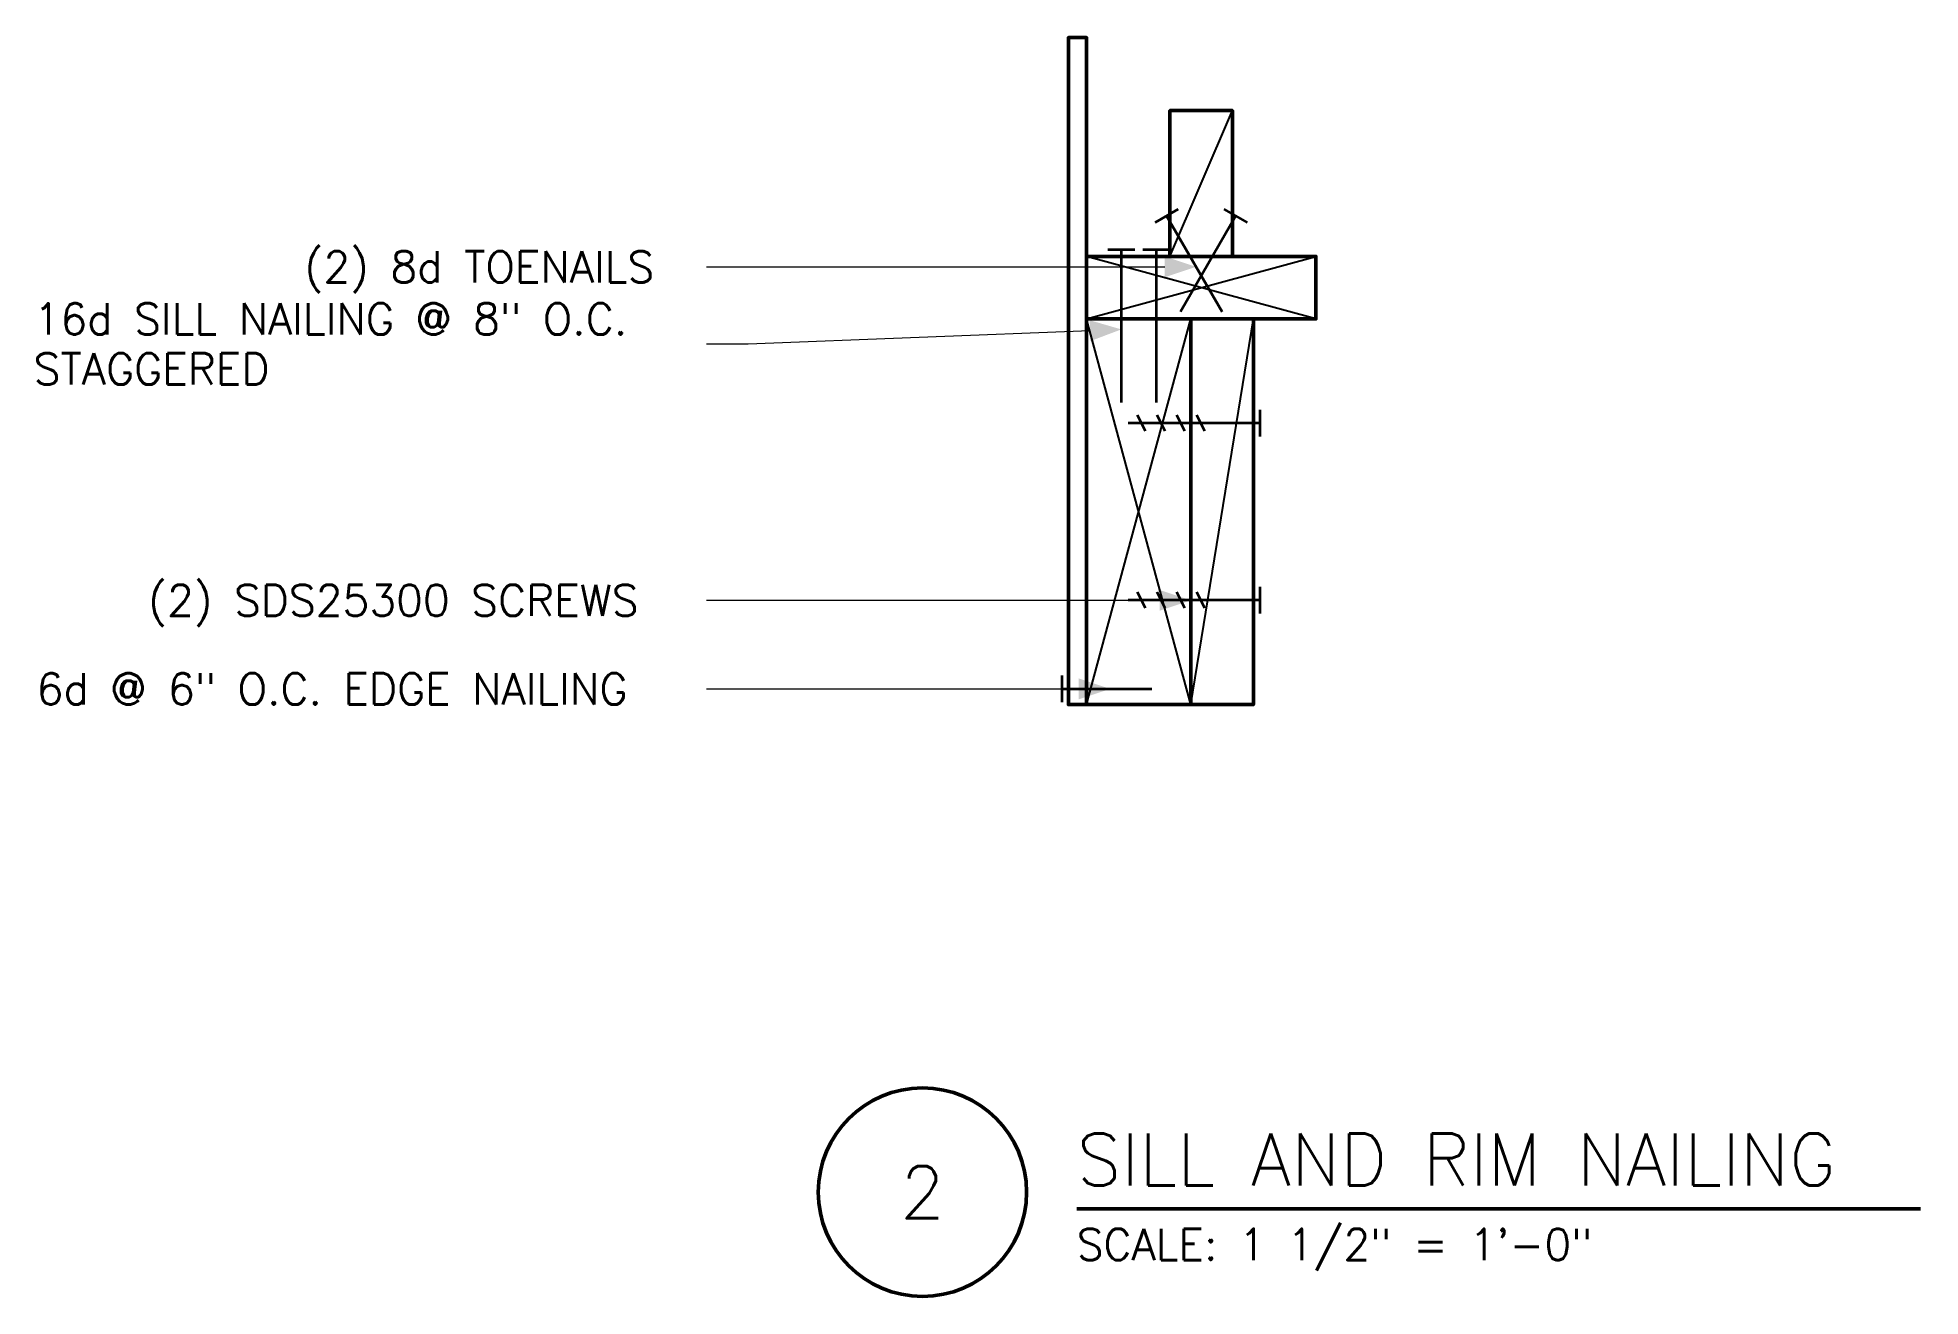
# Model space of a CAD drawing. Header units: inches. Extents: x -25.2 to 20, y -23.4 to 6.8.
import ezdxf
from ezdxf.enums import TextEntityAlignment as Align

# ---------------------------------------------------------------- set-up
doc = ezdxf.new("R2010")
doc.units = ezdxf.units.IN
doc.header["$MEASUREMENT"] = 0
for name, color, linetype, lineweight in [('S-ANNO-NOTE', 7, 'CONTINUOUS', 18), ('S-ANNO-TTLB', 7, 'CONTINUOUS', 50), ('S-DETL-BYND', 7, 'CONTINUOUS', 25), ('S-DETL-CUT', 7, 'CONTINUOUS', 50), ('S-DETL-STL', 7, 'CONTINUOUS', 35)]:
    doc.layers.add(name, color=color, linetype=linetype, lineweight=lineweight)
doc.styles.add('KERF', font='romans.shx')

msp = doc.modelspace()

# ---------------------------------------------------------------- hatches: boundary and pattern name
at = {"layer": 'S-ANNO-NOTE', "lineweight": 50}
for points in [[(2.625, 1.250802), (1.875, 1.500802), (1.875, 1.000802)], [(0.833333, -0.25), (0.074158, -0.029428), (0.093649, -0.529047)], [(2.5, -6.75), (1.75, -6.5), (1.75, -7)], [(0.5625, -8.875), (-0.1875, -8.625), (-0.1875, -9.125)]]:
    msp.add_hatch(color=256, dxfattribs=at).paths.add_polyline_path(points)

# ---------------------------------------------------------------- linework, layer by layer
at = {"layer": 'S-ANNO-NOTE', "lineweight": 18}
for points in [[(-9.1175, 1.250802), (-8.1175, 1.250802), (1.875, 1.250802)], [(-9.1175, -0.599198), (-8.1175, -0.599198), (0.083903, -0.279237)], [(-9.1175, -6.75), (-8.1175, -6.75), (1.75, -6.75)], [(-9.1175, -8.875), (-8.1175, -8.875), (-0.1875, -8.875)]]:
    msp.add_lwpolyline(points, dxfattribs=at)
at = {"layer": 'S-ANNO-TTLB', "lineweight": 50}
msp.add_lwpolyline([(-6.4375, -20.95, 1), (-1.4375, -20.95, 1)], format="xyb", close=True, dxfattribs=at)
msp.add_lwpolyline([(-0.2375, -21.35), (20.000595, -21.35)], dxfattribs=at)
at = {"layer": 'S-DETL-BYND', "lineweight": 25}
for points in [[(2, 1.5), (3.5, 5)], [(0, 0), (5.5, 1.5)], [(5.5, 0), (0, 1.5)], [(0, -9.25), (2.5, 0)], [(2.5, -9.25), (0, 0)], [(2.5, -9.25), (4, 0)]]:
    msp.add_lwpolyline(points, dxfattribs=at)
at = {"layer": 'S-DETL-CUT', "lineweight": 50}
for points in [[(0, 1.5), (0, 6.75), (-0.4375, 6.75), (-0.4375, -9.25), (0, -9.25)], [(3.5, 1.5), (3.5, 5), (2, 5), (2, 1.5)], [(4, 0), (5.5, 0), (5.5, 1.5), (0, 1.5), (0, 0)], [(2.5, -9.25), (4, -9.25), (4, 0), (2.5, 0)]]:
    msp.add_lwpolyline(points, dxfattribs=at)
msp.add_lwpolyline([(0, -9.25), (2.5, -9.25), (2.5, 0), (0, 0)], close=True, dxfattribs=at)
at = {"layer": 'S-DETL-STL', "lineweight": 35}
for points in [[(2.197128, 2.631897), (1.642872, 2.311897)], [(1.92, 2.471897), (3.25, 0.16827)], [(3.58, 2.471897), (2.25, 0.16827)], [(3.857128, 2.311897), (3.302872, 2.631897)], [(1.153333, 1.66), (0.513333, 1.66)], [(0.833333, 1.66), (0.833333, -2)], [(1.986667, 1.66), (1.346667, 1.66)], [(1.666667, 1.66), (1.666667, -2)], [(4.16, -2.82), (4.16, -2.18)], [(4.16, -2.5), (1, -2.5)], [(1.412, -2.692), (1.22, -2.308)], [(1.886, -2.692), (1.694, -2.308)], [(2.36, -2.692), (2.168, -2.308)], [(2.834, -2.692), (2.642, -2.308)], [(4.16, -6.75), (1, -6.75)], [(1.412, -6.942), (1.22, -6.558)], [(1.886, -6.942), (1.694, -6.558)], [(2.36, -6.942), (2.168, -6.558)], [(2.834, -6.942), (2.642, -6.558)], [(4.16, -7.07), (4.16, -6.43)], [(-0.5975, -8.555), (-0.5975, -9.195)], [(-0.5975, -8.875), (1.5625, -8.875)]]:
    msp.add_lwpolyline(points, dxfattribs=at)

# ---------------------------------------------------------------- texts
at = {"layer": 'S-ANNO-NOTE', "lineweight": 18, "style": 'KERF'}
for s, p in [('(2) 8d TOENAILS', (-18.758929, 0.875802)), ('16d SILL NAILING @ 8" O.C.', (-25.258929, -0.374198)), ('STAGGERED', (-25.258929, -1.574198)), ('(2) SDS25300 SCREWS', (-22.508929, -7.125)), ('6d @ 6" O.C. EDGE NAILING', (-25.1875, -9.25))]:
    msp.add_text(s, height=0.75, dxfattribs=at).set_placement(p)
at = {"layer": 'S-ANNO-TTLB', "lineweight": 50, "style": 'KERF'}
msp.add_text('SILL AND RIM NAILING', height=1.25, dxfattribs=at).set_placement((-0.2375, -20.79))
msp.add_text('2', height=1.25, dxfattribs=at).set_placement((-3.9375, -20.95), align=Align.MIDDLE_CENTER)
at = {"layer": 'S-ANNO-TTLB', "lineweight": 18, "style": 'KERF'}
msp.add_text('SCALE: 1 1/2" = 1\'-0"', height=0.75, dxfattribs=at).set_placement((-0.2375, -22.58))

doc.saveas('drawing.dxf')
